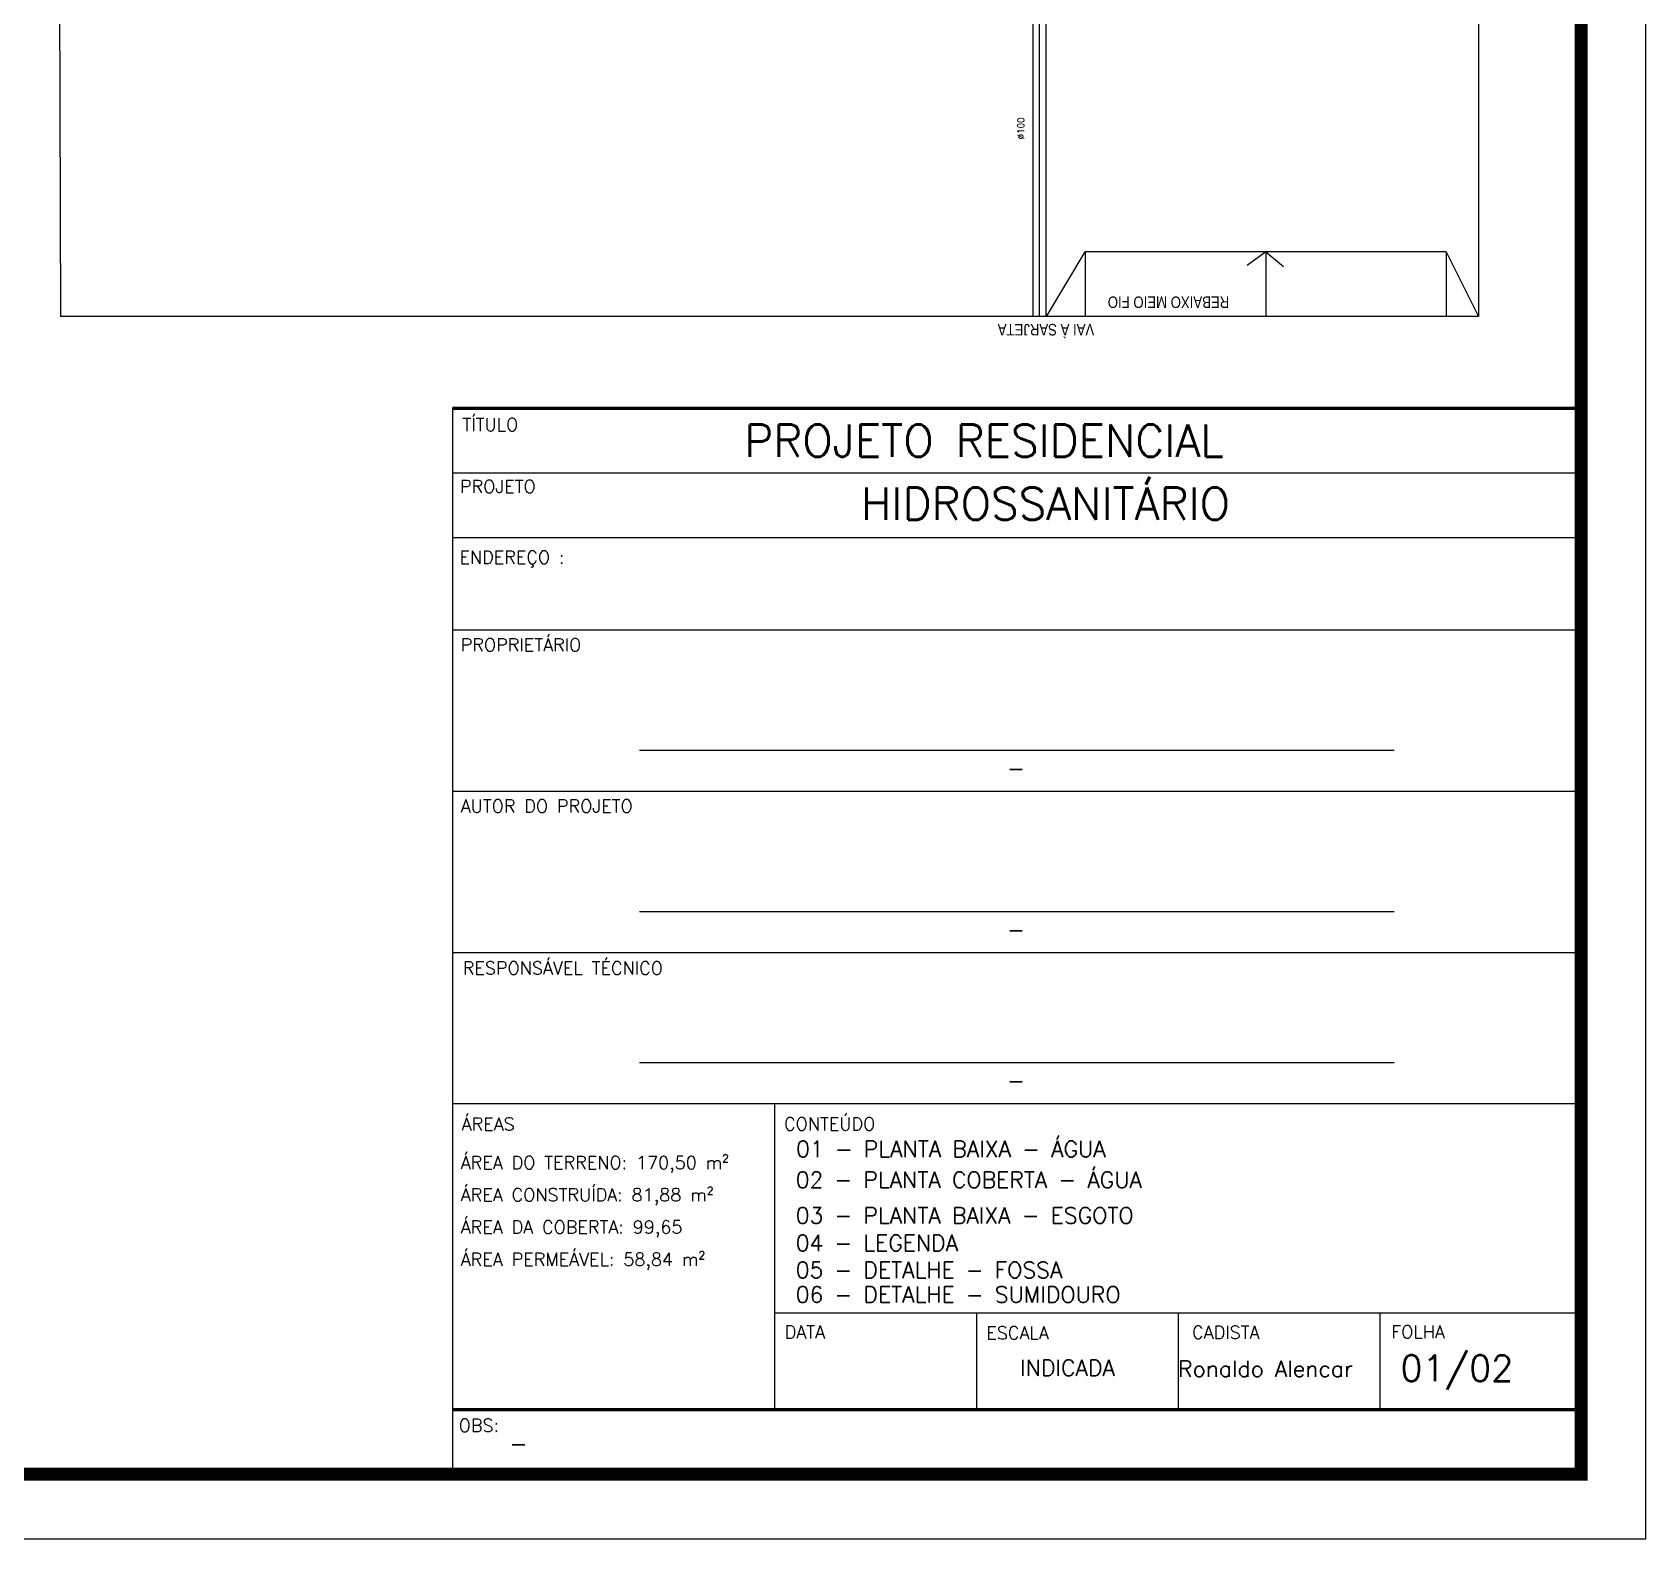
# Model space of a CAD drawing. Header units: millimetres. Extents: x -72 to 578, y 3 to 161.
# Drawn here: x 521.25 to 533.76, y 40.15 to 51.83 of the extents above; entities that cross this region are included whole.
import ezdxf
from ezdxf.enums import TextEntityAlignment as Align

# ---------------------------------------------------------------- set-up
doc = ezdxf.new("R2010")
doc.units = ezdxf.units.MM
for name, color, linetype in [('-HIDRO', 8, 'Continuous'), ('COTA', 7, 'Continuous'), ('CTA', 5, 'Continuous'), ('LAYER2', 5, 'Continuous'), ('Texto-Tubos', 7, 'Continuous'), ('TigreCad', 3, 'Continuous')]:
    doc.layers.add(name, color=color, linetype=linetype)
doc.styles.add('ADITIVOCAD', font='romans.shx')
doc.styles.add('F2', font='ARIALN.TTF')
doc.styles.add('TCTUBOS-TXT', font='txt.shx')

# ---------------------------------------------------------------- blocks, each defined once
blk = doc.blocks.new('HIDRO BAIXA')
at = {"layer": '-HIDRO', "color": 8, "ltscale": 0.5}
for p, q in [((572.151, 96.125), (572.158, 93.625)), ((583.151, 96.125), (583.151, 93.625)), ((579.801, 93.625), (580.101, 94.125)), ((582.901, 94.125), (580.101, 94.125)), ((580.101, 94.125), (580.101, 93.625)), ((581.501, 94.125), (581.358, 94.02)), ((581.501, 94.125), (581.501, 93.625)), ((581.501, 94.125), (581.638, 94.013)), ((582.901, 94.125), (582.901, 93.625)), ((582.901, 94.125), (583.151, 93.625)), ((583.151, 93.625), (572.158, 93.625))]:
    blk.add_line(p, q, dxfattribs=at)
at = {"layer": 'CTA'}
blk.add_line((579.746, 96.576), (579.746, 93.625), dxfattribs=at)
at = {"layer": 'TigreCad'}
for p, q in [((579.695, 96.545), (579.695, 93.625)), ((579.797, 96.545), (579.797, 93.625))]:
    blk.add_line(p, q, dxfattribs=at)
at = {"layer": '-HIDRO', "color": 7, "linetype": 'Continuous', "style": 'F2'}
for s, p in [('REBAIXO MEIO FIO', (581.218, 93.691)), ('VAI À SARJETA', (580.172, 93.478))]:
    blk.add_text(s, height=0.08906, rotation=180, dxfattribs=at).set_placement(p, align=Align.TOP_LEFT)
at = {"layer": 'Texto-Tubos', "style": 'TCTUBOS-TXT'}
blk.add_text('%%C100', height=0.05, rotation=90, dxfattribs=at).set_placement((579.628, 95.083), align=Align.CENTER)

msp = doc.modelspace()

# ---------------------------------------------------------------- linework, layer by layer
at = {"layer": 'COTA'}
msp.add_lwpolyline([(492.955, 40.148), (533.755, 40.148), (533.755, 69.848), (492.955, 69.848)], close=True, dxfattribs=at)
at = {"layer": 'COTA', "const_width": 0.1}
msp.add_lwpolyline([(493.455, 40.648), (533.255, 40.648), (533.255, 69.348), (493.455, 69.348)], close=True, dxfattribs=at)
at = {"layer": 'LAYER2'}
for p, q in [((533.255, 40.648), (533.255, 54.398)), ((524.505, 48.911), (524.505, 40.648)), ((524.505, 48.411), (533.255, 48.411)), ((524.505, 47.911), (533.255, 47.911)), ((524.505, 47.194), (533.255, 47.194)), ((525.955, 46.262), (531.805, 46.262)), ((524.505, 45.944), (533.255, 45.944)), ((525.955, 45.012), (531.805, 45.012)), ((524.505, 44.694), (533.255, 44.694)), ((525.955, 43.84), (531.805, 43.84)), ((524.505, 43.523), (533.255, 43.523)), ((527.005, 41.148), (527.005, 43.523)), ((527.005, 41.898), (533.255, 41.898)), ((528.568, 41.898), (528.568, 41.148)), ((530.13, 41.898), (530.13, 41.148)), ((531.693, 41.898), (531.693, 41.148)), ((524.505, 40.648), (533.255, 40.648))]:
    msp.add_line(p, q, dxfattribs=at)
at = {"layer": 'LAYER2', "const_width": 0.025}
for points in [[(524.505, 48.911), (533.255, 48.911)], [(524.505, 41.148), (533.255, 41.148)]]:
    msp.add_lwpolyline(points, dxfattribs=at)

# ---------------------------------------------------------------- block references
at = {"layer": 'TigreCad'}
msp.add_blockref('HIDRO BAIXA', (-50.692, -44.001), dxfattribs=at)

# ---------------------------------------------------------------- texts
at = {"layer": 'LAYER2', "style": 'ADITIVOCAD'}
for s, height, p in [('TÍTULO ', 0.1, (524.582, 48.736)), ('PROJETO RESIDENCIAL', 0.25, (526.767, 48.536)), ('PROJETO ', 0.1, (524.563, 48.256)), ('HIDROSSANITÁRIO', 0.25, (527.672, 48.048)), ('ENDEREÇO :', 0.1, (524.559, 47.707)), ('PROPRIETÁRIO', 0.1, (524.569, 47.028)), ('-', 0.125, (528.803, 46.058)), ('AUTOR DO PROJETO ', 0.1, (524.569, 45.778)), ('-', 0.125, (528.803, 44.808)), ('RESPONSÁVEL TÉCNICO ', 0.1, (524.585, 44.522)), ('-', 0.125, (528.803, 43.636)), ('ÁREAS', 0.1, (524.576, 43.312)), ('CONTEÚDO', 0.1, (527.075, 43.314)), ('01 - PLANTA BAIXA - ÁGUA', 0.125, (527.169, 43.107)), ('ÁREA DO TERRENO: 170,50 m²', 0.1, (524.569, 43.014)), ('02 - PLANTA COBERTA - ÁGUA', 0.125, (527.166, 42.868)), ('ÁREA CONSTRUÍDA: 81,88 m²', 0.1, (524.569, 42.764)), ('03 - PLANTA BAIXA - ESGOTO', 0.125, (527.166, 42.592)), ('ÁREA DA COBERTA: 99,65', 0.1, (524.569, 42.514)), ('04 - LEGENDA', 0.125, (527.166, 42.378)), ('ÁREA PERMEÁVEL: 58,84 m²', 0.1, (524.569, 42.264)), ('05 - DETALHE - FOSSA', 0.125, (527.166, 42.169)), ('06 - DETALHE - SUMIDOURO', 0.125, (527.166, 41.978)), ('DATA ', 0.1, (527.08, 41.701)), ('ESCALA ', 0.1, (528.643, 41.694)), ('CADISTA', 0.1, (530.238, 41.698)), ('FOLHA', 0.1, (531.782, 41.702)), ('INDICADA', 0.125, (528.906, 41.41)), ('Ronaldo Alencar', 0.125, (530.13, 41.403)), ('01/02', 0.2, (531.854, 41.37)), ('OBS:', 0.1, (524.553, 40.976)), ('-', 0.125, (524.947, 40.823))]:
    msp.add_text(s, height=height, dxfattribs=at).set_placement(p)

doc.saveas('drawing.dxf')
